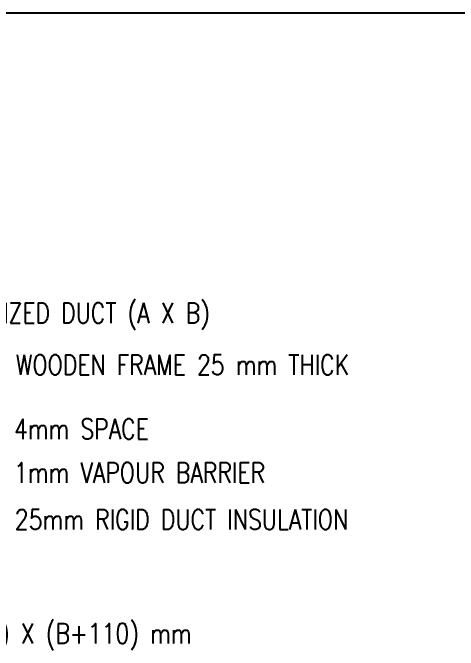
# Model space of a CAD drawing. Extents: x -251.9 to -196.2, y -340.1 to -300.7.
# Drawn here: x -242.109 to -238.797, y -325.146 to -320.403 of the extents above; entities that cross this region are included whole.
import ezdxf
from ezdxf.enums import TextEntityAlignment as Align

# ---------------------------------------------------------------- set-up
doc = ezdxf.new("R2010")
doc.units = 0
doc.header["$LTSCALE"] = 0.5
doc.header["$MEASUREMENT"] = 0
doc.layers.add('LA-1', color=2, linetype='CONTINUOUS')
doc.layers.add('TEXT', color=2, linetype='CONTINUOUS')
doc.styles.add('ROMANS', font='romans', dxfattribs={"width": 0.6})

msp = doc.modelspace()

# ---------------------------------------------------------------- linework, layer by layer
at = {"layer": 'TEXT'}
msp.add_line((-251.8931, -320.4029), (-213.9075, -320.4029), dxfattribs=at)

# ---------------------------------------------------------------- texts
at = {"layer": 'LA-1', "style": 'ROMANS', "width": 0.8}
for s, height, p in [('GALVANIZED DUCT (A X B)', 0.150009, (-242.7685, -322.7121)), ('WOODEN FRAME 25 mm THICK', 0.150009, (-242.0872, -323.0975)), ('4mm SPACE', 0.15001, (-242.1004, -323.5742)), ('1mm VAPOUR BARRIER', 0.150009, (-242.1004, -323.8991)), ('25mm RIGID DUCT INSULATION', 0.150009, (-242.0938, -324.248))]:
    msp.add_text(s, height=height, dxfattribs=at).set_placement(p)
msp.add_text('WALL OPENING = (A+110) X (B+110) mm', height=0.150009, dxfattribs=at).set_placement((-242.5287, -325.0957), align=Align.CENTER)

doc.saveas('drawing.dxf')
